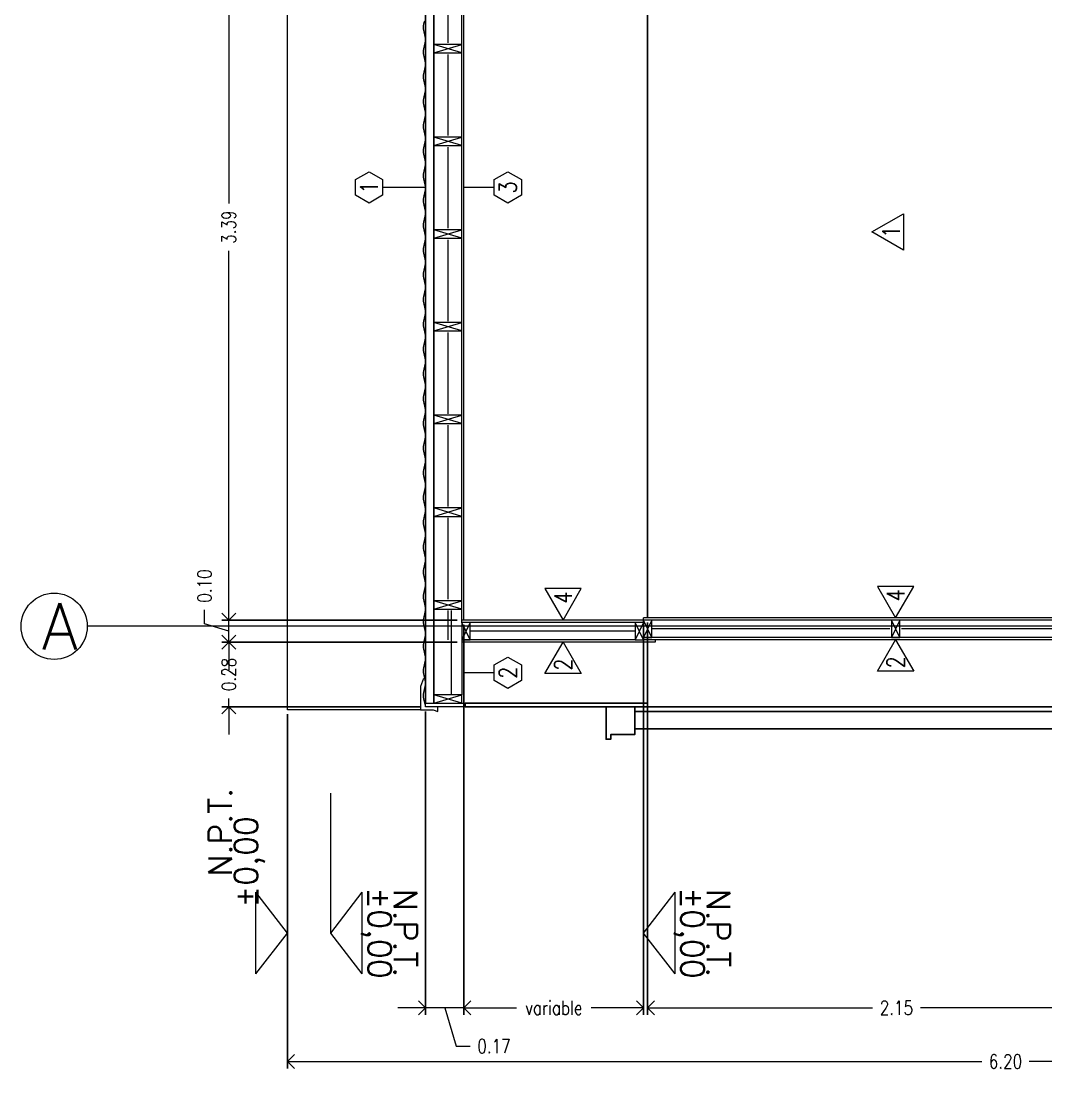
# Model space of a CAD drawing. Header units: metres. Extents: x -2 to 612, y -64 to 156.
# Drawn here: x 543.993 to 548.415, y 21.375 to 25.911 of the extents above; entities that cross this region are included whole.
import ezdxf
from ezdxf.enums import TextEntityAlignment as Align

# ---------------------------------------------------------------- set-up
doc = ezdxf.new("R2010")
doc.units = ezdxf.units.M
doc.header["$LTSCALE"] = 5
doc.header["$MEASUREMENT"] = 0
doc.linetypes.add('HIDDEN', pattern=[0.375, 0.25, -0.125])
doc.layers.get('0').update_dxf_attribs({"color": 30})
doc.layers.get('DEFPOINTS').update_dxf_attribs({"color": 210})
for name, color, linetype, lineweight in [('A-ANNO-DIMS', 3, 'Continuous', 18), ('A-ANNO-SYMB', 3, 'Continuous', 18), ('A-ANNO-TEXT', 3, 'Continuous', 18), ('A-DETL-MBND', 3, 'Continuous', 18), ('A-ELEV-IDEN', 3, 'Continuous', 18), ('A-ELEV-MBE2', 4, 'Continuous', 25), ('A-WALL-PATT', 8, 'Continuous', 18), ('A-WALL-STUD', 3, 'Continuous', 18)]:
    doc.layers.add(name, color=color, linetype=linetype, lineweight=lineweight)
doc.styles.add('E-ROMANS', font='romans.shx', dxfattribs={"width": 0.8})
doc.dimstyles.new('E-0050_ARW_12', dxfattribs={"dimscale": 0.001, "dimtxt": 60, "dimasz": 60, "dimexe": 30, "dimexo": 20, "dimgap": 30, "dimtad": 0, "dimzin": 0, "dimdsep": 46, "dimtxsty": 'E-ROMANS', "dimblk": 'OPEN90', "dimcen": 30, "dimclrd": 256, "dimclre": 256, "dimclrt": 256, "dimadec": 0, "dimazin": 0, "dimtfac": 1, "dimtmove": 1, "dimatfit": 3, "dimldrblk": 'OPEN90', "dimfxl": 1, "dimtfill": 1, "dimtolj": 1, "dimtzin": 0, "dimlwd": -1, "dimarcsym": 0})

# ---------------------------------------------------------------- blocks, each defined once
blk = doc.blocks.new('_Open90')
at = {"color": 0, "linetype": 'ByBlock', "lineweight": -2}
for p, q in [((0, 0), (-1, 0)), ((-0.5, 0.5), (0, 0)), ((0, 0), (-0.5, -0.5))]:
    blk.add_line(p, q, dxfattribs=at)
blk = doc.blocks.new('*D1426')
at = {"layer": 'A-ANNO-DIMS', "transparency": 16777216}
for p, q in [((544.8896, 23.2905), (544.8896, 23.3505)), ((544.8896, 23.2305), (544.8896, 23.1942)), ((544.8896, 22.9515), (544.8896, 22.9879)), ((544.8896, 22.8915), (544.8896, 22.8315))]:
    blk.add_line(p, q, dxfattribs=at)
at = {"layer": 'A-ANNO-DIMS', "lineweight": -2, "transparency": 16777216}
for p, q in [((545.8742, 23.2305), (544.8596, 23.2305)), ((545.7182, 22.9515), (544.8596, 22.9515))]:
    blk.add_line(p, q, dxfattribs=at)
at = {"layer": 'DEFPOINTS', "color": 0, "transparency": 16777216}
for p in [(544.8896, 23.2305), (545.8942, 23.2305), (545.7382, 22.9515)]:
    blk.add_point(p, dxfattribs=at)
at = {"layer": 'A-ANNO-DIMS', "transparency": 16777216, "xscale": 0.06, "yscale": 0.06, "zscale": 0.06}
for p, rotation in [((544.8896, 23.2305), 270), ((544.8896, 22.9515), 90)]:
    blk.add_blockref('_Open90', p, dxfattribs=dict(at, rotation=rotation))
at = {"layer": 'A-ANNO-DIMS', "transparency": 16777216, "insert": (544.8896, 23.091), "char_height": 0.06, "attachment_point": 5, "rotation": 90, "style": 'E-ROMANS', "bg_fill": 3, "box_fill_scale": 1.25, "bg_fill_color": 256, "bg_fill_true_color": 13158600, "bg_fill_transparency": 0}
blk.add_mtext('\\A1;0.28', dxfattribs=at)
blk = doc.blocks.new('*D1427')
at = {"layer": 'A-ANNO-DIMS', "transparency": 16777216}
for p, q in [((544.8896, 23.3855), (544.8896, 23.4455)), ((544.7846, 23.3095), (544.7846, 23.3695)), ((544.8896, 23.2305), (544.8896, 23.3255)), ((544.8896, 23.2305), (544.8896, 23.3255)), ((544.8896, 23.278), (544.7846, 23.3095)), ((544.8896, 23.1705), (544.8896, 23.1105))]:
    blk.add_line(p, q, dxfattribs=at)
at = {"layer": 'A-ANNO-DIMS', "lineweight": -2, "transparency": 16777216}
for p, q in [((545.8742, 23.3255), (544.8596, 23.3255)), ((545.8742, 23.2305), (544.8596, 23.2305))]:
    blk.add_line(p, q, dxfattribs=at)
at = {"layer": 'DEFPOINTS', "color": 0, "transparency": 16777216}
for p in [(544.8896, 23.3255), (545.8942, 23.3255), (545.8942, 23.2305)]:
    blk.add_point(p, dxfattribs=at)
at = {"layer": 'A-ANNO-DIMS', "transparency": 16777216, "xscale": 0.06, "yscale": 0.06, "zscale": 0.06}
for p, rotation in [((544.8896, 23.3255), 270), ((544.8896, 23.2305), 90)]:
    blk.add_blockref('_Open90', p, dxfattribs=dict(at, rotation=rotation))
at = {"layer": 'A-ANNO-DIMS', "transparency": 16777216, "insert": (544.7846, 23.4727), "char_height": 0.06, "attachment_point": 5, "rotation": 90, "style": 'E-ROMANS', "bg_fill": 3, "box_fill_scale": 1.25, "bg_fill_color": 256, "bg_fill_true_color": 13158600, "bg_fill_transparency": 0}
blk.add_mtext('\\A1;0.10', dxfattribs=at)
blk = doc.blocks.new('*D1428')
at = {"layer": 'A-ANNO-DIMS', "lineweight": -2, "transparency": 16777216}
for p, q in [((545.8742, 26.7175), (544.8596, 26.7175)), ((545.8742, 23.3255), (544.8596, 23.3255))]:
    blk.add_line(p, q, dxfattribs=at)
at = {"layer": 'A-ANNO-DIMS', "transparency": 16777216}
for p, q in [((544.8896, 26.6575), (544.8896, 25.1235)), ((544.8896, 23.3855), (544.8896, 24.9195))]:
    blk.add_line(p, q, dxfattribs=at)
at = {"layer": 'DEFPOINTS', "color": 0, "transparency": 16777216}
for p in [(544.8896, 26.7175), (545.8942, 26.7175), (545.8942, 23.3255)]:
    blk.add_point(p, dxfattribs=at)
at = {"layer": 'A-ANNO-DIMS', "transparency": 16777216, "xscale": 0.06, "yscale": 0.06, "zscale": 0.06}
for p, rotation in [((544.8896, 26.7175), 90), ((544.8896, 23.3255), 270)]:
    blk.add_blockref('_Open90', p, dxfattribs=dict(at, rotation=rotation))
at = {"layer": 'A-ANNO-DIMS', "transparency": 16777216, "insert": (544.8896, 25.0215), "char_height": 0.06, "attachment_point": 5, "rotation": 90, "style": 'E-ROMANS', "bg_fill": 3, "box_fill_scale": 1.25, "bg_fill_color": 256, "bg_fill_true_color": 13158600, "bg_fill_transparency": 0}
blk.add_mtext('\\A1;3.39', dxfattribs=at)
blk = doc.blocks.new('*D1432')
at = {"layer": 'A-ANNO-DIMS', "lineweight": -2, "transparency": 16777216}
for p, q in [((546.696, 23.3155), (546.696, 21.6222)), ((548.8442, 23.3155), (548.8442, 21.6222))]:
    blk.add_line(p, q, dxfattribs=at)
at = {"layer": 'A-ANNO-DIMS', "transparency": 16777216}
for p, q in [((546.756, 21.6522), (547.667, 21.6522)), ((548.7842, 21.6522), (547.8732, 21.6522))]:
    blk.add_line(p, q, dxfattribs=at)
at = {"layer": 'DEFPOINTS', "color": 0, "transparency": 16777216}
for p in [(546.696, 23.3355), (548.8442, 23.3355), (546.696, 21.6522)]:
    blk.add_point(p, dxfattribs=at)
at = {"layer": 'A-ANNO-DIMS', "transparency": 16777216, "xscale": 0.06, "yscale": 0.06, "zscale": 0.06, "rotation": 180}
blk.add_blockref('_Open90', (546.696, 21.6522), dxfattribs=at)
at = {"layer": 'A-ANNO-DIMS', "transparency": 16777216, "xscale": 0.06, "yscale": 0.06, "zscale": 0.06}
blk.add_blockref('_Open90', (548.8442, 21.6522), dxfattribs=at)
at = {"layer": 'A-ANNO-DIMS', "transparency": 16777216, "insert": (547.7701, 21.6522), "char_height": 0.06, "attachment_point": 5, "style": 'E-ROMANS', "bg_fill": 3, "box_fill_scale": 1.25, "bg_fill_color": 256, "bg_fill_true_color": 13158600, "bg_fill_transparency": 0}
blk.add_mtext('\\A1;2.15', dxfattribs=at)
blk = doc.blocks.new('*D817')
at = {"layer": 'A-ANNO-DIMS', "lineweight": -2, "transparency": 16777216}
for p, q in [((546.6792, 23.3155), (546.6792, 21.6222)), ((545.9042, 23.3055), (545.9042, 21.6222))]:
    blk.add_line(p, q, dxfattribs=at)
at = {"layer": 'A-ANNO-DIMS', "transparency": 16777216}
for p, q in [((545.9642, 21.6522), (546.1303, 21.6522)), ((546.6192, 21.6522), (546.4531, 21.6522))]:
    blk.add_line(p, q, dxfattribs=at)
at = {"layer": 'DEFPOINTS', "color": 0, "transparency": 16777216}
for p in [(545.9042, 23.3255), (546.6792, 23.3355), (545.9042, 21.6522)]:
    blk.add_point(p, dxfattribs=at)
at = {"layer": 'A-ANNO-DIMS', "transparency": 16777216, "xscale": 0.06, "yscale": 0.06, "zscale": 0.06, "rotation": 180}
blk.add_blockref('_Open90', (545.9042, 21.6522), dxfattribs=at)
at = {"layer": 'A-ANNO-DIMS', "transparency": 16777216, "xscale": 0.06, "yscale": 0.06, "zscale": 0.06}
blk.add_blockref('_Open90', (546.6792, 21.6522), dxfattribs=at)
at = {"layer": 'A-ANNO-DIMS', "transparency": 16777216, "insert": (546.2917, 21.6522), "char_height": 0.06, "attachment_point": 5, "style": 'E-ROMANS', "bg_fill": 3, "box_fill_scale": 1.25, "bg_fill_color": 256, "bg_fill_true_color": 13158600, "bg_fill_transparency": 0}
blk.add_mtext('\\A1;variable', dxfattribs=at)
blk = doc.blocks.new('*D818')
at = {"layer": 'A-ANNO-DIMS', "lineweight": -2, "transparency": 16777216}
for p, q in [((545.9042, 23.3055), (545.9042, 21.6222)), ((545.7382, 22.9315), (545.7382, 21.6222))]:
    blk.add_line(p, q, dxfattribs=at)
at = {"layer": 'A-ANNO-DIMS', "transparency": 16777216}
for p, q in [((545.6782, 21.6522), (545.6182, 21.6522)), ((545.9042, 21.6522), (545.7382, 21.6522)), ((545.9042, 21.6522), (545.7382, 21.6522)), ((545.8212, 21.6522), (545.8707, 21.4872)), ((545.9642, 21.6522), (546.0242, 21.6522)), ((545.8707, 21.4872), (545.9307, 21.4872))]:
    blk.add_line(p, q, dxfattribs=at)
at = {"layer": 'DEFPOINTS', "color": 0, "transparency": 16777216}
for p in [(545.9042, 23.3255), (545.7382, 22.9515), (545.7382, 21.6522)]:
    blk.add_point(p, dxfattribs=at)
at = {"layer": 'A-ANNO-DIMS', "transparency": 16777216, "xscale": 0.06, "yscale": 0.06, "zscale": 0.06}
blk.add_blockref('_Open90', (545.7382, 21.6522), dxfattribs=at)
at = {"layer": 'A-ANNO-DIMS', "transparency": 16777216, "xscale": 0.06, "yscale": 0.06, "zscale": 0.06, "rotation": 180}
blk.add_blockref('_Open90', (545.9042, 21.6522), dxfattribs=at)
at = {"layer": 'A-ANNO-DIMS', "transparency": 16777216, "insert": (546.0338, 21.4872), "char_height": 0.06, "attachment_point": 5, "style": 'E-ROMANS', "bg_fill": 3, "box_fill_scale": 1.25, "bg_fill_color": 256, "bg_fill_true_color": 13158600, "bg_fill_transparency": 0}
blk.add_mtext('\\A1;0.17', dxfattribs=at)
blk = doc.blocks.new('*D1433')
at = {"layer": 'A-ANNO-DIMS', "lineweight": -2, "transparency": 16777216}
for p, q in [((551.3392, 23.2415), (551.3392, 21.3905)), ((545.1423, 22.9191), (545.1423, 21.3905))]:
    blk.add_line(p, q, dxfattribs=at)
at = {"layer": 'A-ANNO-DIMS', "transparency": 16777216}
for p, q in [((545.2023, 21.4205), (548.1387, 21.4205)), ((551.2792, 21.4205), (548.3427, 21.4205))]:
    blk.add_line(p, q, dxfattribs=at)
at = {"layer": 'DEFPOINTS', "color": 0, "transparency": 16777216}
for p in [(551.3392, 23.2615), (545.1423, 22.9391), (545.1423, 21.4205)]:
    blk.add_point(p, dxfattribs=at)
at = {"layer": 'A-ANNO-DIMS', "transparency": 16777216, "xscale": 0.06, "yscale": 0.06, "zscale": 0.06, "rotation": 180}
blk.add_blockref('_Open90', (545.1423, 21.4205), dxfattribs=at)
at = {"layer": 'A-ANNO-DIMS', "transparency": 16777216, "xscale": 0.06, "yscale": 0.06, "zscale": 0.06}
blk.add_blockref('_Open90', (551.3392, 21.4205), dxfattribs=at)
at = {"layer": 'A-ANNO-DIMS', "transparency": 16777216, "insert": (548.2407, 21.4205), "char_height": 0.06, "attachment_point": 5, "style": 'E-ROMANS', "bg_fill": 3, "box_fill_scale": 1.25, "bg_fill_color": 256, "bg_fill_true_color": 13158600, "bg_fill_transparency": 0}
blk.add_mtext('\\A1;6.20', dxfattribs=at)

msp = doc.modelspace()

# ---------------------------------------------------------------- linework, layer by layer
at = {"layer": 'A-ANNO-SYMB'}
msp.add_line((552.88868, 23.29904), (544.27895, 23.29904), dxfattribs=at)
at = {"layer": 'A-ANNO-SYMB', "linetype": 'HIDDEN'}
for p, q in [((545.14227, 21.97511), (545.14227, 22.57908)), ((545.32922, 21.97511), (545.32922, 22.57908)), ((546.67922, 21.97511), (546.67922, 22.57908))]:
    msp.add_line(p, q, dxfattribs=at)
at = {"layer": 'A-ANNO-SYMB'}
for points in [[(545.72876, 23.07371), (545.72876, 23.07371), (545.71639, 23.03905), (545.71639, 22.93905), (545.77139, 22.93905), (545.79139, 22.93154), (545.79139, 22.94905)], [(545.0064, 21.79908), (545.0064, 22.15115)]]:
    msp.add_lwpolyline(points, dxfattribs=at)
msp.add_circle((544.13592, 23.29904), 0.14303, dxfattribs=at)
for centre, start, end in [((545.80124, 25.88453), 158.58135, 201.41865), ((545.66505, 25.83111), 338.58135, 21.41865), ((545.80124, 25.77769), 158.58135, 201.41865), ((545.66505, 25.72426), 338.58135, 21.41865), ((545.80124, 25.67084), 158.58135, 201.41865), ((545.66505, 25.61741), 338.58135, 21.41865), ((545.80124, 25.56399), 158.58135, 201.41865), ((545.66505, 25.51056), 338.58135, 21.41865), ((545.80124, 25.45714), 158.58135, 201.41865), ((545.66505, 25.40372), 338.58135, 21.41865), ((545.80124, 25.35029), 158.58135, 201.41865), ((545.66505, 25.29687), 338.58135, 21.41865), ((545.80124, 25.24344), 158.58135, 201.41865), ((545.66505, 25.19002), 338.58135, 21.41865), ((545.80124, 25.13659), 158.58135, 201.41865), ((545.66505, 25.08317), 338.58135, 21.41865), ((545.80124, 25.02974), 158.58135, 201.41865), ((545.66505, 24.97632), 338.58135, 21.41865), ((545.80124, 24.9229), 158.58135, 201.41865), ((545.66505, 24.86947), 338.58135, 21.41865), ((545.80124, 24.81605), 158.58135, 201.41865), ((545.66505, 24.76262), 338.58135, 21.41865), ((545.80124, 24.7092), 158.58135, 201.41865), ((545.66505, 24.65577), 338.58135, 21.41865), ((545.80124, 24.60235), 158.58135, 201.41865), ((545.66505, 24.54893), 338.58135, 21.41865), ((545.80124, 24.4955), 158.58135, 201.41865), ((545.66505, 24.44208), 338.58135, 21.41865), ((545.80124, 24.38865), 158.58135, 201.41865), ((545.66505, 24.33523), 338.58135, 21.41865), ((545.80124, 24.2818), 158.58135, 201.41865), ((545.66505, 24.22838), 338.58135, 21.41865), ((545.80124, 24.17496), 158.58135, 201.41865), ((545.66505, 24.12153), 338.58135, 21.41865), ((545.80124, 24.06811), 158.58135, 201.41865), ((545.66505, 24.01468), 338.58135, 21.41865), ((545.80124, 23.96126), 158.58135, 201.41865), ((545.66505, 23.90783), 338.58135, 21.41865), ((545.80124, 23.85441), 158.58135, 201.41865), ((545.66505, 23.80099), 338.58135, 21.41865), ((545.80124, 23.74756), 158.58135, 201.41865), ((545.66505, 23.69414), 338.58135, 21.41865), ((545.80124, 23.64071), 158.58135, 201.41865), ((545.66505, 23.58729), 338.58135, 21.41865), ((545.80124, 23.53386), 158.58135, 201.41865), ((545.66505, 23.48044), 338.58135, 21.41865), ((545.80124, 23.42702), 158.58135, 201.41865), ((545.66505, 23.37359), 338.58135, 21.41865), ((545.80124, 23.32017), 158.58135, 201.41865), ((545.66505, 23.26674), 338.58135, 21.41865), ((545.80124, 23.21332), 158.58135, 201.41865), ((545.66505, 23.15989), 338.58135, 21.41865), ((545.80124, 23.10647), 158.58135, 201.41865), ((545.66505, 23.05305), 338.58135, 21.41865), ((545.80124, 22.99962), 158.58135, 201.41865), ((545.66505, 22.9462), 4.18303, 21.41865)]:
    msp.add_arc(centre, 0.07315, start, end, dxfattribs=at)
at = {"layer": 'A-ANNO-TEXT'}
for p, q in [((545.73314, 25.19294), (545.55301, 25.19294)), ((546.03508, 25.19294), (545.90419, 25.19294)), ((546.03508, 23.09854), (545.90419, 23.09854))]:
    msp.add_line(p, q, dxfattribs=at)
for points in [[(545.55301, 25.15928), (545.4947, 25.12561), (545.43639, 25.15928), (545.43639, 25.2266), (545.4947, 25.26027), (545.55301, 25.2266)], [(546.15169, 25.15928), (546.09338, 25.12561), (546.03508, 25.15928), (546.03508, 25.2266), (546.09338, 25.26027), (546.15169, 25.2266)], [(547.66433, 25.00122), (547.80019, 25.07966), (547.80019, 24.92279)], [(546.3319, 23.32554), (546.41034, 23.4614), (546.25346, 23.4614)], [(547.76672, 23.33554), (547.84516, 23.4714), (547.68828, 23.4714)], [(546.3319, 23.23054), (546.41034, 23.09468), (546.25346, 23.09468)], [(547.76672, 23.24054), (547.84516, 23.10468), (547.68828, 23.10468)], [(546.15169, 23.06487), (546.09338, 23.03121), (546.03508, 23.06487), (546.03508, 23.1322), (546.09338, 23.16587), (546.15169, 23.1322)]]:
    msp.add_lwpolyline(points, close=True, dxfattribs=at)
at = {"layer": 'A-DETL-MBND'}
for p, q in [((545.89419, 23.31554), (545.89419, 26.72754)), ((545.90419, 23.32554), (545.90419, 26.71754)), ((545.84919, 23.36653), (545.84919, 23.00253)), ((548.84422, 23.33554), (546.67922, 23.33554)), ((548.84422, 23.32554), (546.67922, 23.32554)), ((545.89419, 23.24054), (545.89419, 23.00253)), ((545.90419, 23.23054), (545.90419, 22.96653))]:
    msp.add_line(p, q, dxfattribs=at)
for points in [[(546.67922, 23.31554), (546.67922, 23.32554), (545.89419, 23.32554)], [(546.64322, 23.31554), (545.93019, 23.31554)], [(546.67922, 23.32554), (546.67922, 23.33554)], [(546.64322, 23.24054), (545.89419, 23.24054)], [(546.72922, 23.24054), (546.72922, 23.23054), (545.89419, 23.23054)], [(549.01922, 23.25054), (546.67922, 23.25054)], [(549.10522, 23.25054), (549.10522, 23.24054), (546.67922, 23.24054)], [(546.67922, 23.25054), (546.67922, 23.24054)]]:
    msp.add_lwpolyline(points, dxfattribs=at)
at = {"layer": 'A-ELEV-MBE2'}
for p, q in [((546.69599, 23.33554), (546.69599, 26.71754)), ((546.69599, 22.95153), (546.69599, 23.23054)), ((546.69599, 22.95153), (551.46922, 22.95153))]:
    msp.add_line(p, q, dxfattribs=at)
for points in [[(545.73819, 22.96653), (545.73819, 30.54854)], [(545.77419, 22.96653), (545.77419, 30.49754)], [(545.90919, 22.96653), (546.69599, 22.96653)], [(545.90919, 22.95153), (546.69599, 22.95153)], [(546.51744, 22.95153), (546.51744, 22.81153), (546.53744, 22.81153), (546.53744, 22.83153), (546.64122, 22.83153), (546.64122, 22.95153)], [(546.64122, 22.93153), (551.46922, 22.93153)], [(551.46922, 22.85653), (546.64122, 22.85653)]]:
    msp.add_lwpolyline(points, dxfattribs=at)
at = {"layer": 'A-WALL-PATT', "ltscale": 0.15}
for p, q in [((545.83419, 26.16653), (545.83419, 25.81653)), ((545.83419, 25.76653), (545.83419, 25.41653)), ((545.83419, 25.36653), (545.83419, 25.01653)), ((545.83419, 24.96653), (545.83419, 24.61653)), ((545.83419, 24.56653), (545.83419, 24.21653)), ((545.83419, 24.16653), (545.83419, 23.81653)), ((545.83419, 23.76653), (545.83419, 23.41653)), ((545.83419, 23.36653), (545.83419, 23.24054))]:
    msp.add_line(p, q, dxfattribs=at)
at = {"layer": 'A-WALL-PATT', "ltscale": 0.1}
for p, q in [((546.64322, 23.27804), (545.93019, 23.27804)), ((547.74172, 23.28804), (546.71522, 23.28804)), ((548.82322, 23.28804), (547.79172, 23.28804))]:
    msp.add_line(p, q, dxfattribs=at)
at = {"layer": 'A-WALL-STUD'}
msp.add_lwpolyline([(545.73819, 22.96653), (545.89419, 22.96653), (545.90919, 22.96653), (545.90919, 22.95153), (545.73819, 22.95153), (545.73819, 22.96653)], dxfattribs=at)

# ---------------------------------------------------------------- texts
at = {"layer": 'A-ANNO-TEXT', "char_height": 0.075, "attachment_point": 5, "style": 'E-ROMANS'}
for s, insert, rotation in [('\\pi-0.45,l0.45,t0.45;1', (545.4947, 25.19294), 89.99952), ('\\pi-0.45,l0.45,t0.45;3', (546.09338, 25.19294), 89.99952), ('\\pi-0.45,l0.45,t0.45;1', (547.74758, 25.00122), 89.99952), ('\\pi-0.45,l0.45,t0.45;4', (547.76672, 23.43244), 90.00048), ('\\pi-0.45,l0.45,t0.45;4', (546.3319, 23.42244), 90.00048), ('\\pi-0.45,l0.45,t0.45;2', (546.3319, 23.13364), 89.99952), ('\\pi-0.45,l0.45,t0.45;2', (547.76672, 23.14364), 89.99952), ('\\pi-0.45,l0.45,t0.45;2', (546.09338, 23.09854), 89.99952)]:
    msp.add_mtext(s, dxfattribs=dict(at, insert=insert, rotation=rotation))
at = {"layer": 'A-ANNO-TEXT', "style": 'E-ROMANS'}
msp.add_attdef('A', text='0.00', height=0.2, dxfattribs=at).set_placement((544.16017, 23.29904), align=Align.MIDDLE_CENTER)
for tag, text, p in [('N.P.T.', 'N.', (544.93227, 22.41045)), ('%%P0,00', '0.00', (545.04386, 22.28228))]:
    msp.add_attdef(tag, text=text, height=0.1, rotation=90, dxfattribs=at).set_placement(p, align=Align.BOTTOM_CENTER)

# ---------------------------------------------------------------- next in the draw order: dimensions: what is measured, and where the dimension line sits
at = {"layer": 'A-ANNO-DIMS'}
for base, p1, p2, angle, picture, middle in [((544.88959, 23.23054), (545.73819, 22.95153), (545.89419, 23.23054), 90, '*D1426', (544.88959, 23.09104)), ((546.69599, 21.65224), (548.84422, 23.33554), (546.69599, 23.33554), 180, '*D1432', (547.77011, 21.65224))]:
    dim = msp.add_linear_dim(base=base, p1=p1, p2=p2, angle=angle, dimstyle='E-0050_ARW_12', dxfattribs=at)
    dim.commit()
    dim.dimension.update_dxf_attribs({"geometry": picture, "text_midpoint": middle})

# ---------------------------------------------------------------- next in the draw order: dimensions: what is measured, and where the dimension line sits
dim = msp.add_linear_dim(base=(544.8895911404, 23.3255397607), p1=(545.8941936844, 23.2305397607), p2=(545.8941936844, 23.3255397607), angle=90, dimstyle='E-0050_ARW_12', dxfattribs=at)
dim.commit()
dim.dimension.update_dxf_attribs({"geometry": '*D1427', "text_midpoint": (544.7845911404, 23.3995397607)})

# ---------------------------------------------------------------- next in the draw order: dimensions: what is measured, and where the dimension line sits
dim = msp.add_linear_dim(base=(544.88959, 26.71754), p1=(545.89419, 23.32554), p2=(545.89419, 26.71754), angle=90, dimstyle='E-0050_ARW_12', dxfattribs=at)
dim.commit()
dim.dimension.update_dxf_attribs({"geometry": '*D1428', "text_midpoint": (544.88959, 25.02154)})

# ---------------------------------------------------------------- next in the draw order: linework, layer by layer
at = {"layer": 'A-WALL-STUD'}
for points in [[(545.77419, 25.80953), (545.77419, 25.77353), (545.89419, 25.77353), (545.89419, 25.80953)], [(545.77419, 25.40953), (545.77419, 25.37353), (545.89419, 25.37353), (545.89419, 25.40953)], [(545.77419, 25.00953), (545.77419, 24.97353), (545.89419, 24.97353), (545.89419, 25.00953)], [(545.77419, 24.60953), (545.77419, 24.57353), (545.89419, 24.57353), (545.89419, 24.60953)], [(545.77419, 24.20953), (545.77419, 24.17353), (545.89419, 24.17353), (545.89419, 24.20953)], [(545.77419, 23.80953), (545.77419, 23.77353), (545.89419, 23.77353), (545.89419, 23.80953)], [(545.77419, 23.40953), (545.77419, 23.37353), (545.89419, 23.37353), (545.89419, 23.40953)]]:
    msp.add_lwpolyline(points, close=True, dxfattribs=at)
for points in [[(545.77419, 25.77353), (545.89419, 25.80953)], [(545.89419, 25.77353), (545.77419, 25.80953)], [(545.77419, 25.37353), (545.89419, 25.40953)], [(545.89419, 25.37353), (545.77419, 25.40953)], [(545.77419, 24.97353), (545.89419, 25.00953)], [(545.89419, 24.97353), (545.77419, 25.00953)], [(545.77419, 24.57353), (545.89419, 24.60953)], [(545.89419, 24.57353), (545.77419, 24.60953)], [(545.77419, 24.17353), (545.89419, 24.20953)], [(545.89419, 24.17353), (545.77419, 24.20953)], [(545.77419, 23.77353), (545.89419, 23.80953)], [(545.89419, 23.77353), (545.77419, 23.80953)], [(545.77419, 23.37353), (545.89419, 23.40953)], [(545.89419, 23.37353), (545.77419, 23.40953)]]:
    msp.add_lwpolyline(points, dxfattribs=at)

# ---------------------------------------------------------------- next in the draw order: dimensions: what is measured, and where the dimension line sits
at = {"layer": 'A-ANNO-DIMS'}
dim = msp.add_linear_dim(base=(545.90419, 21.65224), p1=(546.67922, 23.33554), p2=(545.90419, 23.32554), angle=180, text='variable', dimstyle='E-0050_ARW_12', dxfattribs=at)
dim.commit()
dim.dimension.update_dxf_attribs({"geometry": '*D817', "text_midpoint": (546.29171, 21.65224)})

# ---------------------------------------------------------------- next in the draw order: dimensions: what is measured, and where the dimension line sits
dim = msp.add_linear_dim(base=(545.73819, 21.65224), p1=(545.90419, 23.32554), p2=(545.73819, 22.95153), angle=180, dimstyle='E-0050_ARW_12', dxfattribs=at)
dim.commit()
dim.dimension.update_dxf_attribs({"geometry": '*D818', "text_midpoint": (545.96069, 21.48724)})

# ---------------------------------------------------------------- next in the draw order: linework, layer by layer
at = {"layer": 'A-ELEV-IDEN'}
msp.add_lwpolyline([(545.71639, 22.93905), (545.14227, 22.93905), (545.14227, 30.56102), (545.71639, 30.56102)], dxfattribs=at)

# ---------------------------------------------------------------- next in the draw order: dimensions: what is measured, and where the dimension line sits
at = {"layer": 'A-ANNO-DIMS'}
dim = msp.add_linear_dim(base=(545.14227, 21.42046), p1=(551.33922, 23.26154), p2=(545.14227, 22.93905), angle=180, dimstyle='E-0050_ARW_12', dxfattribs=at)
dim.commit()
dim.dimension.update_dxf_attribs({"geometry": '*D1433', "text_midpoint": (548.24075, 21.42046)})

# ---------------------------------------------------------------- next in the draw order: linework, layer by layer
at = {"layer": 'A-ANNO-SYMB'}
for points in [[(545.0064, 21.79908), (545.14227, 21.97511), (545.0064, 22.15115)], [(545.46509, 21.79908), (545.32922, 21.97511), (545.46509, 22.15115)], [(545.46509, 21.79908), (545.46509, 22.15115)], [(546.81509, 21.79908), (546.67922, 21.97511), (546.81509, 22.15115)], [(546.81509, 21.79908), (546.81509, 22.15115)]]:
    msp.add_lwpolyline(points, dxfattribs=at)
at = {"layer": 'A-WALL-STUD'}
for p, q in [((545.93019, 23.24054), (545.89419, 23.31554)), ((545.93019, 23.31554), (545.89419, 23.24054)), ((546.67922, 23.24054), (546.64322, 23.31554)), ((546.67922, 23.31554), (546.64322, 23.24054)), ((546.71522, 23.25054), (546.67922, 23.32554)), ((546.71522, 23.32554), (546.67922, 23.25054)), ((547.78472, 23.25054), (547.74872, 23.32554)), ((547.78472, 23.32554), (547.74872, 23.25054))]:
    msp.add_line(p, q, dxfattribs=at)
for points in [[(545.93019, 23.24054), (545.93019, 23.31554), (545.89419, 23.31554), (545.89419, 23.24054)], [(546.67922, 23.24054), (546.67922, 23.31554), (546.64322, 23.31554), (546.64322, 23.24054)], [(546.71522, 23.25054), (546.71522, 23.32554), (546.67922, 23.32554), (546.67922, 23.25054)], [(547.78472, 23.25054), (547.78472, 23.32554), (547.74872, 23.32554), (547.74872, 23.25054)], [(545.77419, 23.00253), (545.77419, 22.96653), (545.89419, 22.96653), (545.89419, 23.00253)]]:
    msp.add_lwpolyline(points, close=True, dxfattribs=at)
for points in [[(545.77419, 22.96653), (545.89419, 23.00253)], [(545.89419, 22.96653), (545.77419, 23.00253)]]:
    msp.add_lwpolyline(points, dxfattribs=at)

# ---------------------------------------------------------------- next in the draw order: texts
at = {"layer": 'A-ANNO-TEXT', "style": 'E-ROMANS'}
for tag, text, p in [('%%P0,00', '0.00', (545.46042, 21.97511)), ('N.P.T.', 'N.', (545.57201, 21.97511)), ('%%P0,00', '0.00', (546.81042, 21.97511)), ('N.P.T.', 'N.', (546.92201, 21.97511))]:
    msp.add_attdef(tag, text=text, height=0.1, rotation=270, dxfattribs=at).set_placement(p, align=Align.BOTTOM_CENTER)

doc.saveas('drawing.dxf')
